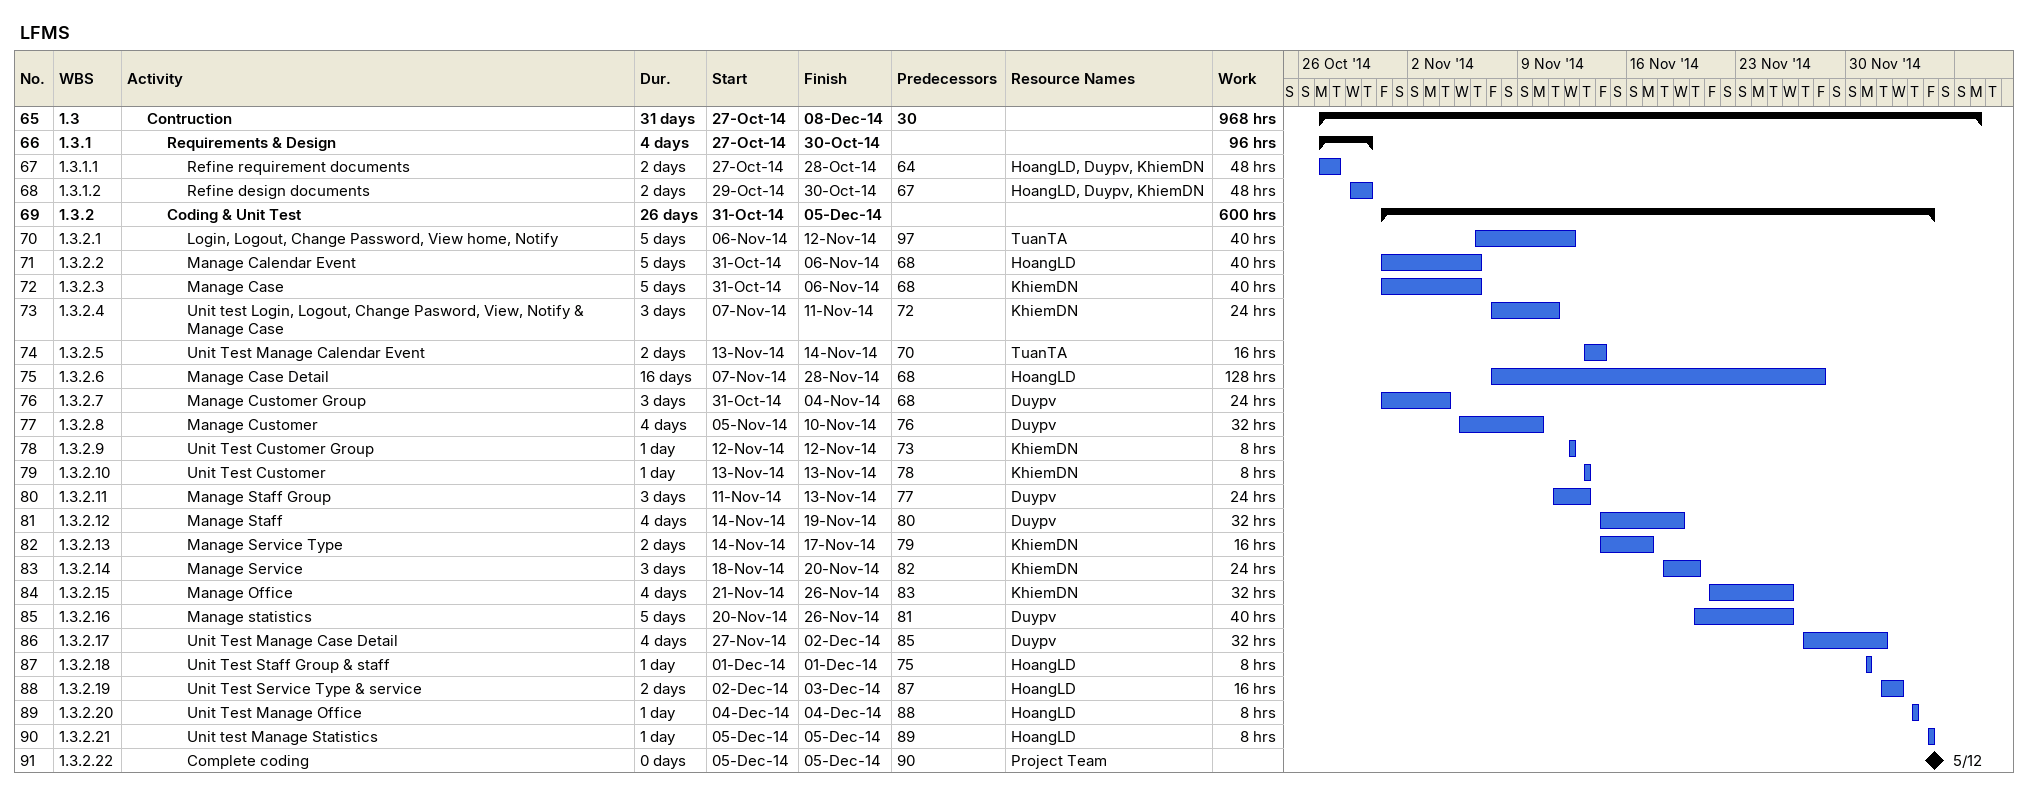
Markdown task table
LFMS

| ID | WBS | Task | Duration | Start | Finish | Predecessors | Resources | Work (h) |
|---|---|---|---|---|---|---|---|---|
| 65 | 1.3 | **Contruction** | 31d | 2014-10-27 | 2014-12-08 | 30 |  | 968 |
| 66 | 1.3.1 | **Requirements & Design** | 4d | 2014-10-27 | 2014-10-30 |  |  | 96 |
| 67 | 1.3.1.1 | Refine requirement documents | 2d | 2014-10-27 | 2014-10-28 | 64 | HoangLD, Duypv, KhiemDN | 48 |
| 68 | 1.3.1.2 | Refine design documents | 2d | 2014-10-29 | 2014-10-30 | 67 | HoangLD, Duypv, KhiemDN | 48 |
| 69 | 1.3.2 | **Coding & Unit Test** | 26d | 2014-10-31 | 2014-12-05 |  |  | 600 |
| 70 | 1.3.2.1 | Login, Logout, Change Password, View home, Notify | 5d | 2014-11-06 | 2014-11-12 | 97 | TuanTA | 40 |
| 71 | 1.3.2.2 | Manage Calendar Event | 5d | 2014-10-31 | 2014-11-06 | 68 | HoangLD | 40 |
| 72 | 1.3.2.3 | Manage Case | 5d | 2014-10-31 | 2014-11-06 | 68 | KhiemDN | 40 |
| 73 | 1.3.2.4 | Unit test Login, Logout, Change Pasword, View, Notify & Manage Case | 3d | 2014-11-07 | 2014-11-11 | 72 | KhiemDN | 24 |
| 74 | 1.3.2.5 | Unit Test Manage Calendar Event | 2d | 2014-11-13 | 2014-11-14 | 70 | TuanTA | 16 |
| 75 | 1.3.2.6 | Manage Case Detail | 16d | 2014-11-07 | 2014-11-28 | 68 | HoangLD | 128 |
| 76 | 1.3.2.7 | Manage Customer Group | 3d | 2014-10-31 | 2014-11-04 | 68 | Duypv | 24 |
| 77 | 1.3.2.8 | Manage Customer | 4d | 2014-11-05 | 2014-11-10 | 76 | Duypv | 32 |
| 78 | 1.3.2.9 | Unit Test Customer Group | 1d | 2014-11-12 | 2014-11-12 | 73 | KhiemDN | 8 |
| 79 | 1.3.2.10 | Unit Test Customer | 1d | 2014-11-13 | 2014-11-13 | 78 | KhiemDN | 8 |
| 80 | 1.3.2.11 | Manage Staff Group | 3d | 2014-11-11 | 2014-11-13 | 77 | Duypv | 24 |
| 81 | 1.3.2.12 | Manage Staff | 4d | 2014-11-14 | 2014-11-19 | 80 | Duypv | 32 |
| 82 | 1.3.2.13 | Manage Service Type | 2d | 2014-11-14 | 2014-11-17 | 79 | KhiemDN | 16 |
| 83 | 1.3.2.14 | Manage Service | 3d | 2014-11-18 | 2014-11-20 | 82 | KhiemDN | 24 |
| 84 | 1.3.2.15 | Manage Office | 4d | 2014-11-21 | 2014-11-26 | 83 | KhiemDN | 32 |
| 85 | 1.3.2.16 | Manage statistics | 5d | 2014-11-20 | 2014-11-26 | 81 | Duypv | 40 |
| 86 | 1.3.2.17 | Unit Test Manage Case Detail | 4d | 2014-11-27 | 2014-12-02 | 85 | Duypv | 32 |
| 87 | 1.3.2.18 | Unit Test Staff Group & staff | 1d | 2014-12-01 | 2014-12-01 | 75 | HoangLD | 8 |
| 88 | 1.3.2.19 | Unit Test Service Type & service | 2d | 2014-12-02 | 2014-12-03 | 87 | HoangLD | 16 |
| 89 | 1.3.2.20 | Unit Test Manage Office | 1d | 2014-12-04 | 2014-12-04 | 88 | HoangLD | 8 |
| 90 | 1.3.2.21 | Unit test Manage Statistics | 1d | 2014-12-05 | 2014-12-05 | 89 | HoangLD | 8 |
| 91 | 1.3.2.22 | Complete coding | 0d | 2014-12-05 | 2014-12-05 | 90 | Project Team |  |
